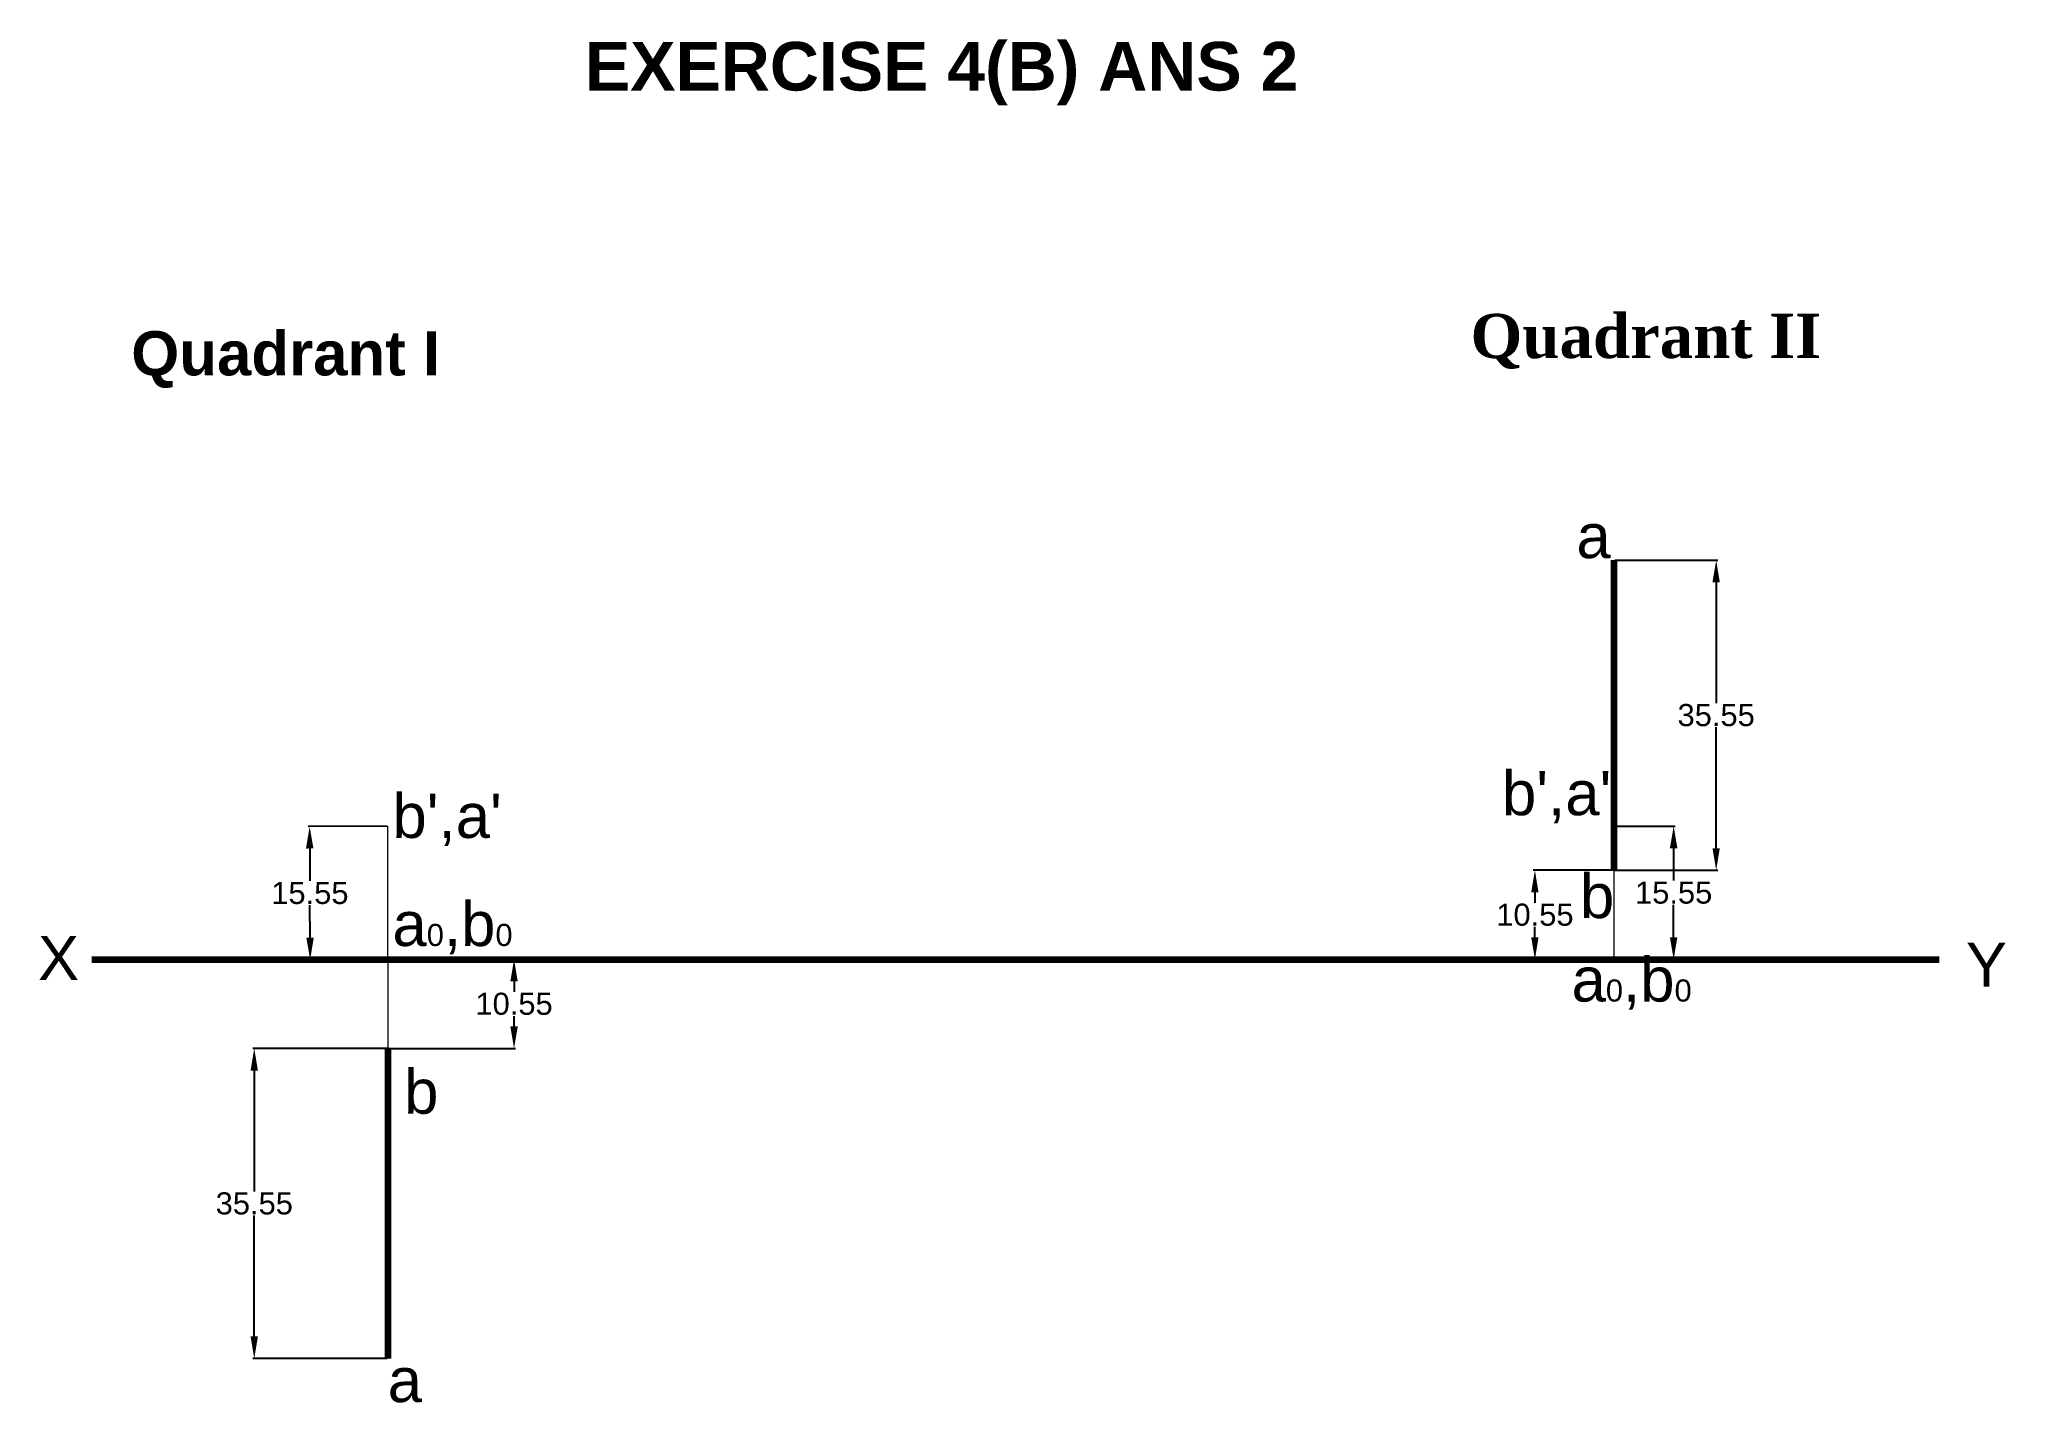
# Model space of a CAD drawing. Header units: millimetres. Extents: x 23 to 246, y 55 to 209.
import ezdxf

# ---------------------------------------------------------------- set-up
doc = ezdxf.new("R2010")
doc.units = ezdxf.units.MM
doc.layers.add('thick continuous', color=7, linetype='Continuous', lineweight=30)
doc.layers.add('thin continuous', color=7, linetype='Continuous', lineweight=13)
doc.styles.get("Standard").update_dxf_attribs({"font": 'arial.ttf'})
doc.dimstyles.get("Standard").update_dxf_attribs({"dimtxt": 2.5, "dimasz": 2.5, "dimexe": 0.18, "dimexo": 0.0625, "dimgap": 0.09, "dimtad": 0, "dimtih": 1, "dimtoh": 1, "dimzin": 0, "dimdsep": 46, "dimtxsty": 'Standard', "dimcen": 0.09, "dimadec": 0, "dimazin": 0, "dimtfac": 1, "dimtofl": 0, "dimtmove": 0, "dimatfit": 3, "dimfxl": 1, "dimtolj": 1, "dimtzin": 0, "dimarcsym": 0})

# ---------------------------------------------------------------- blocks, each defined once
blk = doc.blocks.new('*D1')
at = {"layer": 'Defpoints', "color": 0}
for p in [(62.62, 94.92), (47.53, 59.84), (62.62, 59.84)]:
    blk.add_point(p, dxfattribs=at)
at = {"layer": 'thin continuous', "color": 0, "lineweight": -2}
for p, q in [((62.56, 94.92), (47.35, 94.92)), ((47.53, 92.42), (47.53, 78.75)), ((47.53, 62.34), (47.53, 76.01)), ((62.56, 59.84), (47.35, 59.84))]:
    blk.add_line(p, q, dxfattribs=at)
at = {"layer": 'thin continuous', "color": 0}
for points in [[(47.94, 92.42), (47.11, 92.42), (47.53, 94.92)], [(47.11, 62.34), (47.94, 62.34), (47.53, 59.84)]]:
    blk.add_solid(points, dxfattribs=at)
at = {"layer": 'thin continuous', "color": 0, "insert": (47.53, 77.38), "char_height": 2.5, "attachment_point": 5}
blk.add_mtext('\\A1;35.55', dxfattribs=at)
blk = doc.blocks.new('*D2')
at = {"layer": 'Defpoints', "color": 0}
for p in [(62.62, 105), (62.62, 94.92), (76.91, 94.92)]:
    blk.add_point(p, dxfattribs=at)
at = {"layer": 'thin continuous', "color": 0, "lineweight": -2}
for p, q in [((62.68, 105), (77.09, 105)), ((76.91, 102.5), (76.91, 101.33)), ((76.91, 97.42), (76.91, 98.59)), ((62.68, 94.92), (77.09, 94.92))]:
    blk.add_line(p, q, dxfattribs=at)
at = {"layer": 'thin continuous', "color": 0}
for points in [[(77.33, 102.5), (76.49, 102.5), (76.91, 105)], [(76.49, 97.42), (77.33, 97.42), (76.91, 94.92)]]:
    blk.add_solid(points, dxfattribs=at)
at = {"layer": 'thin continuous', "color": 0, "insert": (76.91, 99.96), "char_height": 2.5, "attachment_point": 5}
blk.add_mtext('\\A1;10.55', dxfattribs=at)
blk = doc.blocks.new('*D3')
at = {"layer": 'Defpoints', "color": 0}
for p in [(62.62, 120.08), (53.85, 104.96), (62.68, 105)]:
    blk.add_point(p, dxfattribs=at)
at = {"layer": 'thin continuous', "color": 0, "lineweight": -2}
for p, q in [((62.56, 120.08), (53.61, 120.04)), ((53.8, 117.54), (53.81, 113.87)), ((53.84, 107.46), (53.83, 111.14)), ((62.62, 105), (53.67, 104.96))]:
    blk.add_line(p, q, dxfattribs=at)
at = {"layer": 'thin continuous', "color": 0}
for points in [[(54.22, 117.55), (53.38, 117.54), (53.79, 120.04)], [(53.42, 107.46), (54.26, 107.47), (53.85, 104.96)]]:
    blk.add_solid(points, dxfattribs=at)
at = {"layer": 'thin continuous', "color": 0, "insert": (53.82, 112.5), "char_height": 2.5, "attachment_point": 5}
blk.add_mtext('\\A1;15.55', dxfattribs=at)
blk = doc.blocks.new('*D4')
at = {"layer": 'Defpoints', "color": 0}
for p in [(192.37, 115.08), (201.33, 115.08), (201.33, 105)]:
    blk.add_point(p, dxfattribs=at)
at = {"layer": 'thin continuous', "color": 0, "lineweight": -2}
for p, q in [((201.27, 115.08), (192.19, 115.08)), ((192.37, 112.58), (192.37, 111.41)), ((192.37, 107.5), (192.37, 108.67)), ((201.27, 105), (192.19, 105))]:
    blk.add_line(p, q, dxfattribs=at)
at = {"layer": 'thin continuous', "color": 0}
for points in [[(192.78, 112.58), (191.95, 112.58), (192.37, 115.08)], [(191.95, 107.5), (192.78, 107.5), (192.37, 105)]]:
    blk.add_solid(points, dxfattribs=at)
at = {"layer": 'thin continuous', "color": 0, "insert": (192.37, 110.04), "char_height": 2.5, "attachment_point": 5}
blk.add_mtext('\\A1;10.55', dxfattribs=at)
blk = doc.blocks.new('*D5')
at = {"layer": 'Defpoints', "color": 0}
for p in [(201.33, 150.16), (201.33, 115.08), (212.87, 115.08)]:
    blk.add_point(p, dxfattribs=at)
at = {"layer": 'thin continuous', "color": 0, "lineweight": -2}
for p, q in [((201.4, 150.16), (213.05, 150.16)), ((212.87, 147.66), (212.87, 133.99)), ((212.87, 117.58), (212.87, 131.25)), ((201.4, 115.08), (213.05, 115.08))]:
    blk.add_line(p, q, dxfattribs=at)
at = {"layer": 'thin continuous', "color": 0}
for points in [[(213.28, 147.66), (212.45, 147.66), (212.87, 150.16)], [(212.45, 117.58), (213.28, 117.58), (212.87, 115.08)]]:
    blk.add_solid(points, dxfattribs=at)
at = {"layer": 'thin continuous', "color": 0, "insert": (212.87, 132.62), "char_height": 2.5, "attachment_point": 5}
blk.add_mtext('\\A1;35.55', dxfattribs=at)
blk = doc.blocks.new('*D6')
at = {"layer": 'Defpoints', "color": 0}
for p in [(201.33, 120.08), (201.33, 105), (208.06, 105)]:
    blk.add_point(p, dxfattribs=at)
at = {"layer": 'thin continuous', "color": 0, "lineweight": -2}
for p, q in [((201.4, 120.08), (208.24, 120.08)), ((208.06, 117.58), (208.06, 113.91)), ((208.06, 107.5), (208.06, 111.17)), ((201.4, 105), (208.24, 105))]:
    blk.add_line(p, q, dxfattribs=at)
at = {"layer": 'thin continuous', "color": 0}
for points in [[(208.48, 117.58), (207.64, 117.58), (208.06, 120.08)], [(207.64, 107.5), (208.48, 107.5), (208.06, 105)]]:
    blk.add_solid(points, dxfattribs=at)
at = {"layer": 'thin continuous', "color": 0, "insert": (208.06, 112.54), "char_height": 2.5, "attachment_point": 5}
blk.add_mtext('\\A1;15.55', dxfattribs=at)

msp = doc.modelspace()

# ---------------------------------------------------------------- linework, layer by layer
at = {"layer": 'thick continuous', "lineweight": 100}
for p, q in [((201.335, 115.08), (201.335, 150.16)), ((29.167, 105), (238.081, 105)), ((62.618, 94.92), (62.618, 59.84))]:
    msp.add_line(p, q, dxfattribs=at)
at = {"layer": 'thin continuous'}
for p, q in [((62.618, 105), (62.618, 120.08)), ((201.335, 105), (201.335, 120.08)), ((201.335, 105), (201.335, 115.08)), ((62.618, 105), (62.618, 94.92))]:
    msp.add_line(p, q, dxfattribs=at)

# ---------------------------------------------------------------- texts
at = {"layer": 'thin continuous', "attachment_point": 1}
for s, width, gutter_width, insert, char_height in [('{\\fArial|b1|i0|c0|p34;EXERCISE 4(B) ANS 2}', 101.46834, 101.468, (84.923, 208.791), 5.5), ('{\\fTimes New Roman|b1|i0|c0|p34;Quadrant II}', 82.02186, 82.022, (185.082, 178.029), 5), ('{\\fArial|b1|i0|c0|p34;Quadrant I}', 82.02186, 82.022, (33.616, 176.064), 5), ('a', 9.99436, 12.5, (197.06, 155.393), 5), ("b',a'", 9.99436, 12.5, (188.642, 126.31), 5), ("b',a'", 9.99436, 12.5, (63.153, 123.738), 5), ('b', 9.99436, 12.5, (197.465, 114.669), 5), ('a{\\H0.5x;0},b{\\H0.5x;0}', 9.99436, 12.5, (63.153, 111.512), 5), ('X', 10.26801, 12.5, (23.062, 107.66), 5), ('Y', 10.26801, 12.5, (241.107, 106.908), 5), ('a{\\H0.5x;0},b{\\H0.5x;0}', 9.99436, 12.5, (196.509, 105.227), 5), ('b', 9.99436, 12.5, (64.475, 92.543), 5), ('a', 9.99436, 12.5, (62.618, 59.92), 5)]:
    msp.add_mtext_dynamic_manual_height_columns(s, width=width, gutter_width=gutter_width, heights=[0], dxfattribs=dict(at, insert=insert, char_height=char_height))

# ---------------------------------------------------------------- dimensions: what is measured, and where the dimension line sits
at = {"layer": 'thin continuous'}
for base, p1, p2, text, picture, middle in [((212.865, 115.08), (201.335, 150.16), (201.335, 115.08), '35.55', '*D5', (212.865, 132.62)), ((208.061, 105), (201.335, 120.08), (201.335, 105), '15.55', '*D6', (208.061, 112.54)), ((192.366, 115.08), (201.335, 105), (201.335, 115.08), '10.55', '*D4', (192.366, 110.04)), ((47.528, 59.84), (62.618, 94.92), (62.618, 59.84), '35.55', '*D1', (47.528, 77.38))]:
    dim = msp.add_linear_dim(base=base, p1=p1, p2=p2, angle=90, text=text, dimstyle='Standard', dxfattribs=at)
    dim.commit()
    dim.dimension.update_dxf_attribs({"geometry": picture, "text_midpoint": middle})
for p1, p2, distance, text, picture, middle in [((62.618, 120.08), (62.68, 105), -8.83, '15.55', '*D3', (53.82, 112.503)), ((62.618, 105), (62.618, 94.92), 14.291, '10.55', '*D2', (76.909, 99.96))]:
    dim = msp.add_aligned_dim(p1=p1, p2=p2, distance=distance, text=text, dimstyle='Standard', dxfattribs=at)
    dim.commit()
    dim.dimension.update_dxf_attribs({"geometry": picture, "text_midpoint": middle})

doc.saveas('drawing.dxf')
